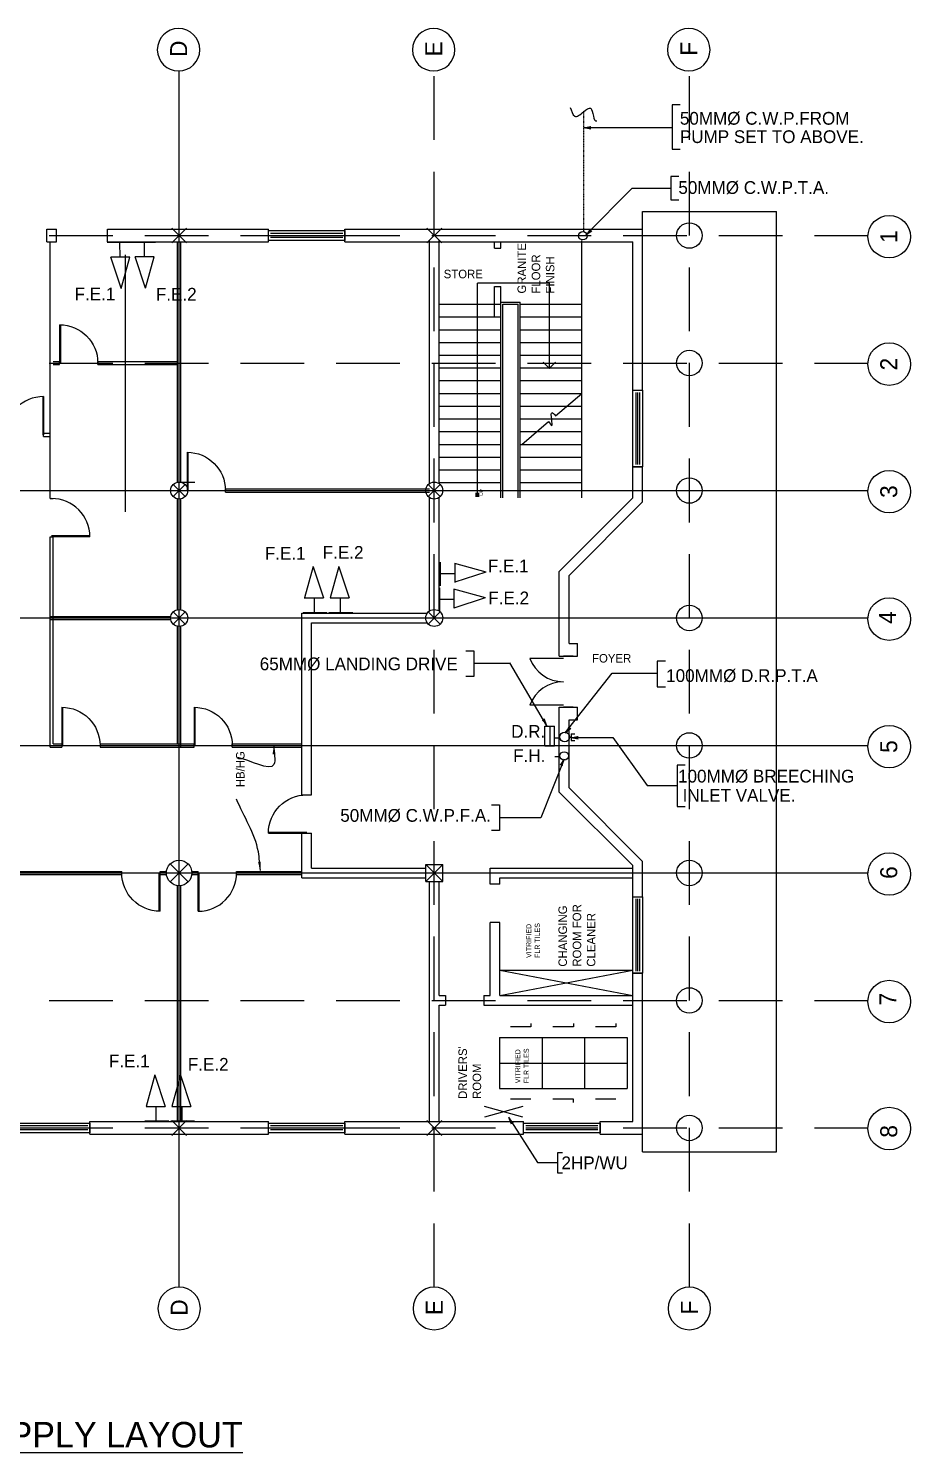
# Model space of a CAD drawing. Extents: x -2017610 to 288295, y -639251 to 250994.
# Drawn here: x -276622 to -255877, y -79138 to -45626 of the extents above; entities that cross this region are included whole.
import ezdxf
from ezdxf.enums import TextEntityAlignment as Align

# ---------------------------------------------------------------- set-up
doc = ezdxf.new("R2010")
doc.units = 0
doc.header["$LTSCALE"] = 2
doc.header["$MEASUREMENT"] = 0
for name, pattern in [('DASHDOT', [1, 0.5, -0.25, 0, -0.25]), ('DASHED', [0.75, 0.5, -0.25]), ('DASHED2', [0.375, 0.25, -0.125])]:
    doc.linetypes.add(name, pattern=pattern)
for name, color, linetype in [('DIM_INT', 8, 'CONTINUOUS'), ('DOOR-WINDOW', 8, 'CONTINUOUS'), ('DOORS', 8, 'CONTINUOUS'), ('GRID', 8, 'CONTINUOUS'), ('GRIDLINES', 8, 'DASHED2'), ('HANDRAILS', 8, 'CONTINUOUS'), ('HATCH', 8, 'CONTINUOUS'), ('LAYER1', 8, 'CONTINUOUS'), ('LAYER2', 8, 'CONTINUOUS'), ('LAYER5', 8, 'CONTINUOUS'), ('SUPERVISOR_S_SEAT', 7, 'CONTINUOUS'), ('TEXT', 8, 'CONTINUOUS'), ('TEXT3', 8, 'CONTINUOUS'), ('WALLS', 8, 'CONTINUOUS'), ('WIN_DOORS', 8, 'CONTINUOUS'), ('WINDOWS_DOORS', 8, 'CONTINUOUS')]:
    doc.layers.add(name, color=color, linetype=linetype)
doc.styles.add('LUCY', font='lsansi.ttf')
doc.styles.add('STYLUS', font='stylu.ttf')
doc.dimstyles.new('DIM100S', dxfattribs={"dimscale": 0, "dimtxt": 200, "dimasz": 200, "dimexe": 100, "dimexo": 200, "dimgap": 100, "dimtad": 1, "dimdec": 0, "dimtxsty": 'STYLUS', "dimblk1": 'ARCHTICK', "dimblk2": 'ARCHTICK', "dimsah": 1, "dimcen": 100, "dimclrd": 256, "dimclre": 256, "dimclrt": 10, "dimazin": 3, "dimtfac": 1, "dimtdec": 0, "dimtmove": 0, "dimatfit": 3, "dimtolj": 1, "dimtzin": 0})

# ---------------------------------------------------------------- blocks, each defined once
blk = doc.blocks.new('GRID_NO')
at = {"layer": 'GRID'}
blk.add_circle((0, 500), 500, dxfattribs=at)
blk.add_attdef('GRNO', text='', height=400, dxfattribs=at).set_placement((0, 500), align=Align.MIDDLE_CENTER)
blk = doc.blocks.new('600_DIAM_COLUMN')
at = {"layer": 'LAYER1'}
for p, q in [((86296, -121048), (85872, -121472)), ((86296, -121472), (85872, -121048))]:
    blk.add_line(p, q, dxfattribs=at)
at = {"layer": 'LAYER2'}
blk.add_circle((86084, -121260), 300, dxfattribs=at)
blk = doc.blocks.new('W1800')
at = {"layer": 'WINDOWS_DOORS'}
for p, q in [((0, -1800), (0, 0)), ((0, 0), (230, 0)), ((230, 0), (230, -1800)), ((69, -1750), (69, -50)), ((114, -50), (114, -1750)), ((161, -1750), (161, -50)), ((230, -1800), (0, -1800))]:
    blk.add_line(p, q, dxfattribs=at)
blk = doc.blocks.new('1200_DOOR')
at = {"layer": 'LAYER2'}
for p, q in [((50, 115), (50, 910)), ((1150, 115), (1150, 910))]:
    blk.add_line(p, q, dxfattribs=at)
for centre, start, end in [((-250, 115), 0, 69.3327), ((1450, 115), 110.6673, 180)]:
    blk.add_arc(centre, 850, start, end, dxfattribs=at)
blk = doc.blocks.new('900_DOOR_2')
at = {"layer": 'LAYER5'}
for p, q in [((900, 20), (0, 20)), ((900, 0), (0, 0))]:
    blk.add_line(p, q, dxfattribs=at)
blk.add_arc((0, 0), 900, 0, 90, dxfattribs=at)

msp = doc.modelspace()

# ---------------------------------------------------------------- linework, layer by layer
at = {"layer": 'DOORS', "color": 1}
for p, q in [((-263561, -47955), (-261483.9, -47955)), ((-263561, -47955), (-263393.2, -47988.6)), ((-263511.9, -50479.5), (-262419.8, -49383.7)), ((-262419.8, -49383.7), (-261514, -49383.7)), ((-263511.9, -50479.5), (-263369.7, -50384.4)), ((-266146.4, -60561), (-265297.6, -60561)), ((-264433.7, -62032.9), (-265301.4, -60554.5)), ((-263998.9, -62202.7), (-262894.7, -60796.2)), ((-262894.7, -60796.2), (-261831.3, -60796.2)), ((-264433.7, -62032.9), (-264489.7, -61871.3)), ((-263998.9, -62202.7), (-263869, -62091.5)), ((-263860.8, -62309.7), (-262880.4, -62309.7)), ((-263860.8, -62309.7), (-263693.1, -62343.3)), ((-262880.4, -62309.7), (-262072.9, -63440.7)), ((-264024.6, -62817.6), (-264117.6, -62961.1)), ((-262072.9, -63440.7), (-261363.4, -63440.7)), ((-265328.8, -71245), (-265267.6, -71404.7))]:
    msp.add_line(p, q, dxfattribs=at)
for points in [[(-263561, -47955), (-263393.2, -47988.6), (-263391.5, -47921.4)], [(-263511.9, -50479.5), (-263369.7, -50384.4), (-263416.1, -50335.8)], [(-264433.7, -62032.9), (-264489.7, -61871.3), (-264548.4, -61903.8)], [(-263998.9, -62202.7), (-263869, -62091.5), (-263920.7, -62048.7)], [(-263860.8, -62309.7), (-263693.1, -62343.3), (-263691.4, -62276.2)], [(-264024.6, -62817.6), (-264117.6, -62961.1), (-264055.9, -62987.5)], [(-265328.8, -71245), (-265267.6, -71404.7), (-265209.9, -71370.3)]]:
    msp.add_solid(points, dxfattribs=at)
at = {"layer": 'GRIDLINES', "color": 8, "linetype": 'CONTINUOUS', "ltscale": 3000}
for p, q in [((-273077.8, -75247.9), (-273077.8, -46625.9)), ((-276115.3, -56686.3), (-276115.3, -50638.8)), ((-273115.3, -56148.8), (-273115.3, -50673.8)), ((-273040.3, -56148.8), (-273040.3, -50673.8)), ((-274342.4, -57003.1), (-274342.4, -50955.6)), ((-296386.8, -56498.8), (-256876.3, -56498.8)), ((-271990.3, -56461.3), (-267192.8, -56461.3)), ((-271990.3, -56536.3), (-267192.8, -56536.3)), ((-273115.3, -59302.3), (-273115.3, -56695.2)), ((-273040.3, -59302.3), (-273040.3, -56695.2)), ((-276115.3, -62536.3), (-276115.3, -57586.3)), ((-276040.3, -62461.3), (-276040.3, -57586.3)), ((-296386.8, -59498.8), (-256876.3, -59498.8)), ((-276115.3, -59461.3), (-273274.3, -59461.3)), ((-276115.3, -59536.3), (-273274.3, -59536.3)), ((-273115.3, -62461.3), (-273115.3, -59695.2)), ((-273040.3, -62536.3), (-273040.3, -59695.2)), ((-296386.8, -62498.8), (-256876.3, -62498.8)), ((-274939.7, -62461.3), (-272727.8, -62461.3)), ((-274939.7, -62536.3), (-272727.8, -62536.3)), ((-271827.8, -62461.3), (-270192.8, -62461.3)), ((-271827.8, -62536.3), (-270192.8, -62536.3)), ((-296386.8, -65498.8), (-256876.3, -65498.8)), ((-278780.2, -65461.3), (-274427.8, -65461.3)), ((-278780.2, -65536.3), (-274427.8, -65536.3)), ((-273115.3, -71323.8), (-273115.3, -65796.4)), ((-273040.3, -71323.8), (-273040.3, -65796.4))]:
    msp.add_line(p, q, dxfattribs=at)
at = {"layer": 'GRIDLINES', "ltscale": 3000}
for p, q in [((-267077.8, -75247.9), (-267077.8, -46625.9)), ((-261077.8, -75247.9), (-261077.8, -46625.9)), ((-296386.8, -50498.8), (-256876.3, -50498.8)), ((-296386.8, -53498.8), (-256876.3, -53498.8)), ((-296386.8, -68498.8), (-256876.3, -68498.8)), ((-296386.8, -71498.8), (-256876.3, -71498.8))]:
    msp.add_line(p, q, dxfattribs=at)
at = {"layer": 'GRIDLINES', "color": 206, "linetype": 'CONTINUOUS', "ltscale": 3000}
for p, q in [((-276040.3, -53461.3), (-275890.3, -53461.3)), ((-276040.3, -53536.3), (-275890.3, -53536.3)), ((-275890.3, -53536.3), (-275890.3, -53461.3)), ((-274990.3, -53536.3), (-274990.3, -53461.3)), ((-274990.3, -53461.3), (-273111.8, -53461.3)), ((-274990.3, -53536.3), (-273111.8, -53536.3)), ((-276265.3, -55226.1), (-276265.3, -55151.1)), ((-276265.3, -55151.1), (-276115.3, -55151.1)), ((-276265.3, -55226.1), (-276115.3, -55226.1)), ((-273115.3, -56302.3), (-273115.3, -56148.8)), ((-273040.3, -56302.3), (-273040.3, -56148.8)), ((-271990.3, -56536.3), (-271990.3, -56461.3)), ((-276115.3, -56686.3), (-276040.3, -56686.3)), ((-276115.3, -57586.3), (-276040.3, -57586.3)), ((-276115.3, -62536.3), (-275839.7, -62536.3)), ((-276040.3, -62461.3), (-275839.7, -62461.3)), ((-275839.7, -62461.3), (-275839.7, -62536.3)), ((-274939.7, -62461.3), (-274939.7, -62536.3)), ((-272881.4, -62461.3), (-272727.8, -62461.3)), ((-272881.4, -62536.3), (-272727.8, -62536.3)), ((-272727.8, -62536.3), (-272727.8, -62461.3)), ((-271827.8, -62536.3), (-271827.8, -62461.3)), ((-274427.8, -65536.3), (-274427.8, -65461.3)), ((-273527.8, -65536.3), (-273527.8, -65461.3)), ((-273527.8, -65461.3), (-273375.5, -65461.3)), ((-273527.8, -65536.3), (-273375.5, -65536.3)), ((-272780.2, -65461.3), (-272627.8, -65461.3)), ((-272780.2, -65536.3), (-272627.8, -65536.3)), ((-272627.8, -65536.3), (-272627.8, -65461.3)), ((-271727.8, -65536.3), (-271727.8, -65461.3)), ((-271727.8, -65461.3), (-270192.8, -65461.3)), ((-271727.8, -65536.3), (-270192.8, -65536.3))]:
    msp.add_line(p, q, dxfattribs=at)
at = {"layer": 'HANDRAILS', "linetype": 'CONTINUOUS'}
for p, q in [((-265512.8, -56673.5), (-265512.8, -52063.8)), ((-265512.8, -52063.8), (-265057.8, -52063.8)), ((-265462.8, -56673.5), (-265462.8, -52113.8)), ((-265462.8, -52113.8), (-265107.8, -52113.8)), ((-265107.8, -56673.5), (-265107.8, -52113.8)), ((-265057.8, -53913.8), (-265057.8, -52063.8)), ((-265057.8, -56673.5), (-265057.8, -53913.8))]:
    msp.add_line(p, q, dxfattribs=at)
at = {"layer": 'HANDRAILS'}
for p, q in [((-264223.4, -54737.7), (-263607.8, -54213.8)), ((-265017.8, -55413.8), (-264387.6, -54877.4))]:
    msp.add_line(p, q, dxfattribs=at)
msp.add_spline([(-264387.6, -54877.4), (-264312.8, -54965.2), (-264312.8, -54662.4), (-264223.4, -54737.7)], degree=3, dxfattribs=at)
at = {"layer": 'HATCH'}
for p, q in [((-264370.7, -51616.7), (-266060.7, -51616.7)), ((-266060.7, -56645), (-266060.7, -51616.7)), ((-264370.7, -53627.2), (-264370.7, -51616.7)), ((-264368.7, -53627.2), (-264518.7, -53477.2)), ((-264372.7, -53627.2), (-264222.7, -53477.2)), ((-266090.7, -56645), (-266090.7, -56555)), ((-266030.7, -56645), (-266030.7, -56555))]:
    msp.add_line(p, q, dxfattribs=at)
at = {"layer": 'LAYER1'}
for p, q in [((-262177.8, -49933.8), (-259027.8, -49933.8)), ((-262177.8, -50383.8), (-262177.8, -49933.8)), ((-259027.8, -72063.8), (-259027.8, -49933.8)), ((-273252.8, -50323.8), (-272902.8, -50673.8)), ((-272902.8, -50323.8), (-273252.8, -50673.8)), ((-267252.8, -50323.8), (-266902.8, -50673.8)), ((-266902.8, -50323.8), (-267252.8, -50673.8)), ((-266962.8, -52113.8), (-265512.8, -52113.8)), ((-265057.8, -52113.8), (-263607.8, -52113.8)), ((-266962.8, -52413.8), (-265512.8, -52413.8)), ((-265057.8, -52413.8), (-263607.8, -52413.8)), ((-266962.8, -52713.8), (-265512.8, -52713.8)), ((-265057.8, -52713.8), (-263607.8, -52713.8)), ((-266962.8, -53013.8), (-265512.8, -53013.8)), ((-265057.8, -53013.8), (-263607.8, -53013.8)), ((-266962.8, -53313.8), (-265512.8, -53313.8)), ((-266962.8, -53613.8), (-265512.8, -53613.8)), ((-265057.8, -53313.8), (-263607.8, -53313.8)), ((-265057.8, -53613.8), (-263607.8, -53613.8)), ((-266962.8, -53913.8), (-265512.8, -53913.8)), ((-265057.8, -53913.8), (-263607.8, -53913.8)), ((-266962.8, -54213.8), (-265512.8, -54213.8)), ((-265057.8, -54213.8), (-263607.8, -54213.8)), ((-266962.8, -54513.8), (-265512.8, -54513.8)), ((-265057.8, -54513.8), (-263960.3, -54513.8)), ((-263960.3, -54513.8), (-263607.8, -54513.8)), ((-266962.8, -54813.8), (-265512.8, -54813.8)), ((-265057.8, -54813.8), (-264316.7, -54813.8)), ((-264316.7, -54813.8), (-263607.8, -54813.8)), ((-266962.8, -55113.8), (-265512.8, -55113.8)), ((-265057.8, -55113.8), (-264665.3, -55113.8)), ((-264665.3, -55113.8), (-263607.8, -55113.8)), ((-266962.8, -55413.8), (-265512.8, -55413.8)), ((-265057.8, -55413.8), (-263607.8, -55413.8)), ((-266962.8, -55713.8), (-265512.8, -55713.8)), ((-265057.8, -55713.8), (-263607.8, -55713.8)), ((-266962.8, -56013.8), (-265512.8, -56013.8)), ((-265057.8, -56013.8), (-263607.8, -56013.8)), ((-273219.2, -56357.4), (-272936.4, -56640.2)), ((-272936.4, -56357.4), (-273219.2, -56640.2)), ((-267219.2, -56357.4), (-266936.4, -56640.2)), ((-266936.4, -56357.4), (-267219.2, -56640.2)), ((-266962.8, -56313.8), (-265512.8, -56313.8)), ((-265057.8, -56313.8), (-263607.8, -56313.8)), ((-273219.2, -59357.4), (-272936.4, -59640.2)), ((-272936.4, -59357.4), (-273219.2, -59640.2)), ((-267219.2, -59357.4), (-266936.4, -59640.2)), ((-266936.4, -59357.4), (-267219.2, -59640.2)), ((-267277.8, -65298.8), (-266877.8, -65698.8)), ((-267277.8, -65698.8), (-266877.8, -65298.8)), ((-265543.4, -69371.1), (-262543.4, -69371.1)), ((-265543.4, -69371.1), (-265543.4, -70571.1)), ((-264543.4, -69371.1), (-264543.4, -70571.1)), ((-263543.4, -69371.1), (-263543.4, -70571.1)), ((-262543.4, -69371.1), (-262543.4, -70571.1)), ((-265543.4, -69971.1), (-262543.4, -69971.1)), ((-265543.4, -70571.1), (-262543.4, -70571.1)), ((-273252.8, -71323.8), (-272902.8, -71673.8)), ((-272902.8, -71323.8), (-273252.8, -71673.8)), ((-267252.8, -71323.8), (-266902.8, -71673.8)), ((-266902.8, -71323.8), (-267252.8, -71673.8)), ((-262177.8, -72063.8), (-262177.8, -71613.8)), ((-262177.8, -72063.8), (-259027.8, -72063.8))]:
    msp.add_line(p, q, dxfattribs=at)
at = {"layer": 'LAYER1', "color": 5}
for p, q in [((-264994.3, -71245), (-265894.3, -70995)), ((-264994.3, -70995), (-265894.3, -71245))]:
    msp.add_line(p, q, dxfattribs=at)
at = {"layer": 'LAYER2'}
for p, q in [((-263807.8, -60398.8), (-264037.8, -60398.8)), ((-263807.8, -61598.8), (-264037.8, -61598.8)), ((-267277.8, -65298.8), (-266877.8, -65298.8)), ((-267277.8, -65698.8), (-267277.8, -65298.8)), ((-266877.8, -65698.8), (-266877.8, -65298.8)), ((-267277.8, -65698.8), (-266877.8, -65698.8))]:
    msp.add_line(p, q, dxfattribs=at)
for centre in [(-273077.8, -56498.8), (-267077.8, -56498.8), (-273077.8, -59498.8), (-267077.8, -59498.8)]:
    msp.add_circle(centre, 200, dxfattribs=at)
at = {"layer": 'SUPERVISOR_S_SEAT'}
msp.add_line((-273077.8, -56298.8), (-272712.2, -56298.8), dxfattribs=at)
at = {"layer": 'TEXT3', "color": 4, "linetype": 'DASHDOT'}
msp.add_line((-263561, -50404.9), (-263561, -47564.4), dxfattribs=at)
at = {"layer": 'TEXT3', "color": 1}
for p, q in [((-261294.8, -47425), (-261483.9, -47425)), ((-261483.9, -47425), (-261483.9, -48467.7)), ((-261483.9, -48467.7), (-261294.8, -48467.7)), ((-261324.9, -49113), (-261514, -49113)), ((-261514, -49113), (-261514, -49654.4)), ((-261514, -49654.4), (-261324.9, -49654.4)), ((-266335.6, -60275.2), (-266146.4, -60275.2)), ((-266146.4, -60275.2), (-266146.4, -60879.4)), ((-261642.2, -60513.8), (-261831.3, -60513.8)), ((-261831.3, -60513.8), (-261831.3, -61118)), ((-266146.4, -60879.4), (-266335.6, -60879.4)), ((-261831.3, -61118), (-261642.2, -61118)), ((-264024.6, -62817.6), (-264572.3, -64197.9)), ((-261174.2, -62959.7), (-261363.4, -62959.7)), ((-261363.4, -62959.7), (-261363.4, -63933.7)), ((-265732.7, -63895.7), (-265543.5, -63895.7)), ((-265543.5, -63895.7), (-265543.5, -64500)), ((-261363.4, -63933.7), (-261174.2, -63933.7)), ((-264572.3, -64197.9), (-265543.5, -64197.9)), ((-265543.5, -64500), (-265732.7, -64500)), ((-265328.8, -71245), (-264652.4, -72315.3)), ((-264652.4, -72315.3), (-264169.9, -72315.3)), ((-264169.9, -72561.1), (-264169.9, -72078.8)), ((-264169.9, -72078.8), (-264064.8, -72078.8)), ((-264064.8, -72561.1), (-264169.9, -72561.1))]:
    msp.add_line(p, q, dxfattribs=at)
at = {"layer": 'TEXT3', "color": 4}
for p, q in [((-274210, -50665), (-274770, -50665.9)), ((-274477.4, -50665.4), (-274476.8, -51006.5)), ((-273637, -50658.5), (-274197, -50659.4)), ((-273904.4, -50659), (-273903.9, -51000.1)), ((-274236.6, -51006.1), (-274685.3, -51006.9)), ((-274444.2, -51740.4), (-274684.4, -51006.9)), ((-274443.2, -51747.3), (-274240.3, -51006.1)), ((-273663.7, -50999.7), (-274112.4, -51000.4)), ((-273871.3, -51734), (-274111.4, -51000.4)), ((-273870.3, -51740.9), (-273667.3, -50999.7)), ((-269927.8, -58285.4), (-270130.7, -59026.6)), ((-269926.8, -58292.3), (-269686.7, -59025.8)), ((-269320.6, -58285.4), (-269523.5, -59026.6)), ((-269319.6, -58292.3), (-269079.4, -59025.8)), ((-266938.9, -58184.7), (-266938, -58744.7)), ((-266597.8, -58211.3), (-266597, -58660)), ((-265856.6, -58417.9), (-266597.8, -58215)), ((-266938.5, -58452.1), (-266597.4, -58451.5)), ((-265863.5, -58418.9), (-266597, -58659.1)), ((-266957.9, -58791.1), (-266957, -59351.1)), ((-266616.7, -58817.8), (-266616, -59266.5)), ((-265875.5, -59024.3), (-266616.7, -58821.4)), ((-270134.4, -59026.6), (-269685.7, -59025.8)), ((-269893.6, -59367.3), (-269894.2, -59026.2)), ((-269527.2, -59026.6), (-269078.5, -59025.8)), ((-269286.4, -59367.3), (-269287, -59026.2)), ((-266957.5, -59058.5), (-266616.4, -59058)), ((-265882.4, -59025.3), (-266616, -59265.5)), ((-270161.1, -59367.7), (-269601.1, -59366.8)), ((-269553.9, -59367.7), (-268993.9, -59366.8)), ((-264258.8, -62315.9), (-264125.5, -62315.9)), ((-263898.4, -62306.2), (-263856.4, -62306.2)), ((-263856.4, -62227.6), (-263856.4, -62383)), ((-263856.4, -62227.6), (-263774.8, -62227.6)), ((-263856.4, -62383), (-263774.8, -62383)), ((-264241.5, -62758.1), (-264127.1, -62758.1)), ((-273651.2, -70252.6), (-273854.1, -70993.8)), ((-273650.2, -70259.5), (-273410, -70993)), ((-273044, -70252.6), (-273246.9, -70993.8)), ((-273043, -70259.5), (-272802.8, -70993)), ((-273857.8, -70993.8), (-273409, -70993)), ((-273617, -71334.5), (-273617.5, -70993.4)), ((-273250.6, -70993.8), (-272801.8, -70993)), ((-273009.8, -71334.5), (-273010.3, -70993.4)), ((-273884.4, -71334.9), (-273324.4, -71334)), ((-273277.2, -71334.9), (-272717.2, -71334))]:
    msp.add_line(p, q, dxfattribs=at)
for centre in [(-263584.7, -50502), (-264022.3, -62745.1)]:
    msp.add_circle(centre, 100, dxfattribs=at)
at = {"layer": 'TEXT3', "color": 4, "start_tangent": (0.4467456, -0.894661), "end_tangent": (0.894661, 0.4467456)}
msp.add_spline([(-263879.7, -47482.6), (-263775.1, -47692.2), (-263565.1, -47587.4), (-263397.2, -47503.5), (-263250.6, -47797.1)], degree=3, dxfattribs=at)
at = {"layer": 'WALLS'}
for p, q in [((-276192.8, -50648.8), (-276192.8, -50348.8)), ((-276192.8, -50348.8), (-276077.8, -50348.8)), ((-276077.8, -50348.8), (-275962.8, -50348.8)), ((-275962.8, -50648.8), (-275962.8, -50348.8)), ((-274762.8, -50648.8), (-274762.8, -50348.8)), ((-274762.8, -50348.8), (-270977.8, -50348.8)), ((-270977.8, -50648.8), (-270977.8, -50348.8)), ((-269177.8, -50648.8), (-269177.8, -50348.8)), ((-269177.8, -50348.8), (-262177.8, -50348.8)), ((-262177.8, -54138.8), (-262177.8, -50348.8)), ((-276192.8, -50648.8), (-276077.8, -50648.8)), ((-276077.8, -50648.8), (-275962.8, -50648.8)), ((-274762.8, -50648.8), (-270977.8, -50648.8)), ((-269177.8, -50648.8), (-262407.8, -50648.8)), ((-267192.8, -56335.1), (-267192.8, -50613.8)), ((-266962.8, -56335.1), (-266962.8, -50613.8)), ((-265662.8, -50798.8), (-265662.8, -50648.8)), ((-265662.8, -50798.8), (-265512.8, -50798.8)), ((-265512.8, -50798.8), (-265512.8, -50648.8)), ((-263607.8, -56673.5), (-263607.8, -50613.8)), ((-262407.8, -54138.8), (-262407.8, -50648.8)), ((-265662.8, -52413.8), (-265662.8, -51698.8)), ((-265662.8, -51698.8), (-265512.8, -51698.8)), ((-265512.8, -52063.8), (-265512.8, -51698.8)), ((-262407.8, -54138.8), (-262177.8, -54138.8)), ((-262407.8, -56673.5), (-262407.8, -55938.8)), ((-262407.8, -55938.8), (-262177.8, -55938.8)), ((-262177.8, -56768.8), (-262177.8, -55938.8)), ((-267192.8, -56673.5), (-267192.8, -56662.4)), ((-267192.8, -59335.1), (-267192.8, -56673.5)), ((-266962.8, -56673.5), (-266962.8, -56662.4)), ((-266962.8, -59335.1), (-266962.8, -56673.5)), ((-264137.8, -58403.5), (-262407.8, -56673.5)), ((-263907.8, -58498.8), (-262177.8, -56768.8)), ((-264137.8, -60398.8), (-264137.8, -58403.5)), ((-263907.8, -60098.8), (-263907.8, -58498.8)), ((-270192.8, -63661.3), (-270192.8, -59383.8)), ((-270192.8, -59383.8), (-267241.5, -59383.8)), ((-269962.8, -63661.3), (-269962.8, -59613.8)), ((-269962.8, -59613.8), (-267241.5, -59613.8)), ((-263907.8, -60098.8), (-263707.8, -60098.8)), ((-263707.8, -60398.8), (-263707.8, -60098.8)), ((-264137.8, -60398.8), (-263707.8, -60398.8)), ((-264137.8, -61598.8), (-263707.8, -61598.8)), ((-264137.8, -63594), (-264137.8, -61598.8)), ((-263707.8, -61898.8), (-263707.8, -61598.8)), ((-263907.8, -63498.8), (-263907.8, -61898.8)), ((-263907.8, -61898.8), (-263707.8, -61898.8)), ((-270192.8, -63661.3), (-269962.8, -63661.3)), ((-264137.8, -63594), (-262407.8, -65324)), ((-263907.8, -63498.8), (-262177.8, -65228.8)), ((-270192.8, -65613.8), (-270192.8, -64561.3)), ((-270192.8, -64561.3), (-269962.8, -64561.3)), ((-269962.8, -65383.8), (-269962.8, -64561.3)), ((-262407.8, -66058.8), (-262407.8, -65324)), ((-262177.8, -66058.8), (-262177.8, -65228.8)), ((-270192.8, -65613.8), (-267277.8, -65613.8)), ((-269962.8, -65383.8), (-267277.8, -65383.8)), ((-265762.8, -65383.8), (-262407.8, -65383.8)), ((-265762.8, -65763.8), (-265762.8, -65383.8)), ((-265532.8, -65613.8), (-262407.8, -65613.8)), ((-265532.8, -65763.8), (-265532.8, -65613.8)), ((-267192.8, -71348.8), (-267192.8, -65698.8)), ((-266962.8, -68383.8), (-266962.8, -65698.8)), ((-265532.8, -65763.8), (-265762.8, -65763.8)), ((-262407.8, -66058.8), (-262177.8, -66058.8)), ((-265762.8, -68383.8), (-265762.8, -66663.8)), ((-265532.8, -66663.8), (-265762.8, -66663.8)), ((-265532.8, -67783.8), (-265532.8, -66663.8)), ((-265532.8, -68383.8), (-265532.8, -67783.8)), ((-265532.8, -67783.8), (-262407.8, -67783.8)), ((-265532.8, -68383.8), (-262407.8, -67783.8)), ((-265532.8, -67783.8), (-262407.8, -68383.8)), ((-262407.8, -71348.8), (-262407.8, -67858.8)), ((-262407.8, -67858.8), (-262177.8, -67858.8)), ((-262177.8, -71648.8), (-262177.8, -67858.8)), ((-266962.8, -68383.8), (-266812.8, -68383.8)), ((-266962.8, -71348.8), (-266962.8, -68613.8)), ((-266962.8, -68613.8), (-266812.8, -68613.8)), ((-266812.8, -68383.8), (-266812.8, -68613.8)), ((-265912.8, -68383.8), (-265912.8, -68613.8)), ((-265912.8, -68383.8), (-265762.8, -68383.8)), ((-265912.8, -68613.8), (-262407.8, -68613.8)), ((-265532.8, -68383.8), (-262407.8, -68383.8)), ((-264806.5, -69119.2), (-265286.5, -69119.2)), ((-264806.5, -69039.2), (-264806.5, -69119.2)), ((-263806.5, -69119.2), (-264286.5, -69119.2)), ((-263806.5, -69039.2), (-263806.5, -69119.2)), ((-262806.5, -69119.2), (-263286.5, -69119.2)), ((-262806.5, -69039.2), (-262806.5, -69119.2)), ((-264806.5, -70823), (-265286.5, -70823)), ((-263806.5, -70823), (-264286.5, -70823)), ((-263806.5, -70903), (-263806.5, -70823)), ((-262806.5, -70823), (-263286.5, -70823)), ((-275177.8, -71648.8), (-275177.8, -71348.8)), ((-275177.8, -71348.8), (-270977.8, -71348.8)), ((-270977.8, -71648.8), (-270977.8, -71348.8)), ((-269177.8, -71648.8), (-269177.8, -71348.8)), ((-269177.8, -71348.8), (-264977.8, -71348.8)), ((-264977.8, -71648.8), (-264977.8, -71348.8)), ((-263177.8, -71648.8), (-263177.8, -71348.8)), ((-263177.8, -71348.8), (-262407.8, -71348.8)), ((-275177.8, -71648.8), (-270977.8, -71648.8)), ((-269177.8, -71648.8), (-264977.8, -71648.8)), ((-263177.8, -71648.8), (-262177.8, -71648.8))]:
    msp.add_line(p, q, dxfattribs=at)
at = {"layer": 'WALLS', "color": 4}
for p, q in [((-264478.9, -62507), (-264478.9, -62045.6)), ((-264478.9, -62045.6), (-264252.7, -62045.6)), ((-264361.5, -62045.6), (-264361.5, -62507)), ((-264252.7, -62507), (-264252.7, -62045.6)), ((-264478.9, -62507), (-264252.7, -62507))]:
    msp.add_line(p, q, dxfattribs=at)
at = {"layer": 'WALLS'}
for centre in [(-261077.8, -50498.8), (-261077.8, -53498.8), (-261077.8, -56498.8), (-261077.8, -59498.8), (-261077.8, -62498.8), (-261077.8, -65498.8), (-261077.8, -68498.8), (-261077.8, -71498.8)]:
    msp.add_circle(centre, 300, dxfattribs=at)
at = {"layer": 'WALLS', "color": 4}
msp.add_circle((-264012.6, -62297), 114.5, dxfattribs=at)

# ---------------------------------------------------------------- block references
at = {"layer": 'DOOR-WINDOW', "rotation": 89.99999999999999}
msp.add_blockref('1200_DOOR', (-263922.8, -61598.8), dxfattribs=at)
at = {"layer": 'HATCH'}
ref = msp.add_blockref('GRID_NO', (-272591.3, -46125.9), dxfattribs=dict(at, xscale=-1, rotation=89.99999999999999))
ref.add_attrib('GRNO', 'D', dxfattribs={"layer": 'GRID', "height": 400, "rotation": 90, "style": 'STYLUS'}).set_placement((-273091.3, -46104.2), align=Align.MIDDLE_CENTER)
ref = msp.add_blockref('GRID_NO', (-266591.3, -46125.9), dxfattribs=dict(at, xscale=-1, rotation=89.99999999999999))
ref.add_attrib('GRNO', 'E', dxfattribs={"layer": 'GRID', "height": 400, "rotation": 90, "style": 'STYLUS'}).set_placement((-267091.3, -46104.2), align=Align.MIDDLE_CENTER)
ref = msp.add_blockref('GRID_NO', (-260591.3, -46125.9), dxfattribs=dict(at, xscale=-1, rotation=89.99999999999999))
ref.add_attrib('GRNO', 'F', dxfattribs={"layer": 'GRID', "height": 400, "rotation": 90, "style": 'STYLUS'}).set_placement((-261091.3, -46104.2), align=Align.MIDDLE_CENTER)
ref = msp.add_blockref('GRID_NO', (-256876.7, -50525), dxfattribs=dict(at, rotation=270))
ref.add_attrib('GRNO', '1', dxfattribs={"layer": 'GRID', "height": 400, "rotation": 90, "style": 'STYLUS'}).set_placement((-256388.1, -50525), align=Align.MIDDLE_CENTER)
ref = msp.add_blockref('GRID_NO', (-256876.7, -53525), dxfattribs=dict(at, rotation=270))
ref.add_attrib('GRNO', '2', dxfattribs={"layer": 'GRID', "height": 400, "rotation": 90, "style": 'STYLUS'}).set_placement((-256388.1, -53525), align=Align.MIDDLE_CENTER)
ref = msp.add_blockref('GRID_NO', (-256876.7, -56525), dxfattribs=dict(at, rotation=270))
ref.add_attrib('GRNO', '3', dxfattribs={"layer": 'GRID', "height": 400, "rotation": 90, "style": 'STYLUS'}).set_placement((-256388.1, -56525), align=Align.MIDDLE_CENTER)
ref = msp.add_blockref('GRID_NO', (-256876.7, -59525), dxfattribs=dict(at, rotation=270))
ref.add_attrib('GRNO', '4', dxfattribs={"layer": 'GRID', "height": 400, "rotation": 90, "style": 'STYLUS'}).set_placement((-256418.7, -59489.3), align=Align.MIDDLE_CENTER)
ref = msp.add_blockref('GRID_NO', (-256876.7, -62525), dxfattribs=dict(at, rotation=270))
ref.add_attrib('GRNO', '5', dxfattribs={"layer": 'GRID', "height": 400, "rotation": 90, "style": 'STYLUS'}).set_placement((-256388.1, -62525), align=Align.MIDDLE_CENTER)
ref = msp.add_blockref('GRID_NO', (-256876.7, -65525), dxfattribs=dict(at, rotation=270))
ref.add_attrib('GRNO', '6', dxfattribs={"layer": 'GRID', "height": 400, "rotation": 90, "style": 'STYLUS'}).set_placement((-256388.1, -65490), align=Align.MIDDLE_CENTER)
ref = msp.add_blockref('GRID_NO', (-256876.7, -68525), dxfattribs=dict(at, rotation=270))
ref.add_attrib('GRNO', '7', dxfattribs={"layer": 'GRID', "height": 400, "rotation": 90, "style": 'STYLUS'}).set_placement((-256408.3, -68467.4), align=Align.MIDDLE_CENTER)
ref = msp.add_blockref('GRID_NO', (-256876.6, -71514.1), dxfattribs=dict(at, rotation=270))
ref.add_attrib('GRNO', '8', dxfattribs={"layer": 'GRID', "height": 400, "rotation": 90, "style": 'STYLUS'}).set_placement((-256388, -71580.1), align=Align.MIDDLE_CENTER)
ref = msp.add_blockref('GRID_NO', (-272577.8, -75747.9), dxfattribs=dict(at, xscale=-1, rotation=89.99999999999999))
ref.add_attrib('GRNO', 'D', dxfattribs={"layer": 'GRID', "height": 400, "rotation": 90, "style": 'STYLUS'}).set_placement((-273077.8, -75726.3), align=Align.MIDDLE_CENTER)
ref = msp.add_blockref('GRID_NO', (-266577.8, -75747.9), dxfattribs=dict(at, xscale=-1, rotation=89.99999999999999))
ref.add_attrib('GRNO', 'E', dxfattribs={"layer": 'GRID', "height": 400, "rotation": 90, "style": 'STYLUS'}).set_placement((-267077.8, -75726.3), align=Align.MIDDLE_CENTER)
ref = msp.add_blockref('GRID_NO', (-260577.8, -75747.9), dxfattribs=dict(at, xscale=-1, rotation=89.99999999999999))
ref.add_attrib('GRNO', 'F', dxfattribs={"layer": 'GRID', "height": 400, "rotation": 90, "style": 'STYLUS'}).set_placement((-261077.8, -75726.3), align=Align.MIDDLE_CENTER)
at = {"layer": 'LAYER2', "rotation": 89.99999999999999}
msp.add_blockref('600_DIAM_COLUMN', (-394338, -151582.4), dxfattribs=at)
at = {"layer": 'SUPERVISOR_S_SEAT', "xscale": -1}
for p, rotation in [((-275890.3, -53498.8), 270), ((-272890.3, -56498.8), 270), ((-275839.7, -62498.8), 270), ((-272727.8, -62498.8), 270), ((-273527.8, -65498.8), 89.99999999999999)]:
    msp.add_blockref('900_DOOR_2', p, dxfattribs=dict(at, rotation=rotation))
at = {"layer": 'SUPERVISOR_S_SEAT'}
for p, rotation in [((-276265.3, -55188.6), 89.99999999999999), ((-272627.8, -65498.8), 270)]:
    msp.add_blockref('900_DOOR_2', p, dxfattribs=dict(at, rotation=rotation))
msp.add_blockref('900_DOOR_2', (-276077.8, -57586.3), dxfattribs=at)
at = {"layer": 'SUPERVISOR_S_SEAT', "xscale": -1}
msp.add_blockref('900_DOOR_2', (-270077.8, -64561.3), dxfattribs=at)
at = {"layer": 'WIN_DOORS'}
for p, rotation in [((-270977.8, -50613.8), 89.99999999999999), ((-262177.8, -55938.8), 180), ((-262177.8, -67858.8), 180), ((-276977.8, -71613.8), 89.99999999999999), ((-270977.8, -71613.8), 89.99999999999999), ((-264977.8, -71613.8), 89.99999999999999)]:
    msp.add_blockref('W1800', p, dxfattribs=dict(at, rotation=rotation))

# ---------------------------------------------------------------- texts
at = {"layer": 'DIM_INT', "color": 10, "insert": (-271638.7, -62632.7), "char_height": 200, "attachment_point": 6, "rotation": 90, "style": 'STYLUS'}
msp.add_mtext('{\\C7;HB/HG}', dxfattribs=at)
at = {"layer": 'TEXT', "attachment_point": 7, "rotation": 90, "style": 'STYLUS'}
for s, insert, char_height, width in [('GRANITE FLOOR FINISH', (-264250, -51863.7), 200, 1801), ('CHANGING ROOM FOR CLEANER', (-263286.2, -67704.4), 200, 1801), ('VITRIFIED FLR TILES', (-264592, -67498.2), 120, 1080.6), ("DRIVERS' ROOM", (-265972.5, -70817.4), 200, 1801), ('VITRIFIED FLR TILES', (-264852, -70448.2), 120, 1080.6)]:
    msp.add_mtext(s, dxfattribs=dict(at, insert=insert, char_height=char_height, width=width))
at = {"layer": 'TEXT', "insert": (-266009.4, -56621.5), "char_height": 80, "width": 68, "attachment_point": 1, "rotation": 90}
msp.add_mtext('{\\fStylus BT|b0|i0|c0|p34;UP}', dxfattribs=at)
at = {"layer": 'TEXT', "insert": (-263366.4, -60549.4), "char_height": 200, "width": 1522.635, "attachment_point": 7}
msp.add_mtext('{\\fStylus BT|b0|i0|c0|p34;FOYER }', dxfattribs=at)
at = {"layer": 'TEXT3', "color": 8, "style": 'STYLUS'}
msp.add_text('STORE ', height=200, rotation=360, dxfattribs=at).set_placement((-266856.1, -51503.7))
at = {"layer": 'TEXT3', "color": 1, "style": 'LUCY'}
for s, height, p in [('100MM%%c BREECHING', 300, (-261343.5, -63370.8)), (' INLET VALVE.', 300, (-261347.5, -63822.2)), ('2HP/WU ', 300, (-264085.9, -72470.3)), ('%%uGROUND  FLOOR WATER SUPPLY LAYOUT', 600, (-288302.1, -79017.5))]:
    msp.add_text(s, height=height, dxfattribs=at).set_placement(p)
at = {"layer": 'TEXT3', "color": 1, "char_height": 300, "width": 15498, "attachment_point": 1, "style": 'LUCY'}
for s, insert in [('50MM%%c C.W.P.FROM ', (-261301.3, -47590.2)), ('PUMP SET TO ABOVE.', (-261301.3, -48022.3)), ('50MM%%c C.W.P.T.A.', (-261336.2, -49218.8)), ('F.E.1', (-275537.4, -51723.8)), ('F.E.1', (-271062.4, -57825.4)), ('F.E.2', (-269701, -57805.2)), ('F.E.1', (-265817.4, -58123)), ('F.E.2', (-265807, -58876.6)), ('65MM%%c LANDING DRIVE', (-271182.5, -60428.5)), ('100MM%%c D.R.P.T.A', (-261623.3, -60705)), ('D.R.', (-265269.1, -62018.2)), ('F.H.', (-265222.2, -62589.2)), ('50MM%%c C.W.P.F.A.', (-269288.6, -63994.6)), ('F.E.1', (-274730.2, -69774.7)), ('F.E.2', (-272874, -69851.8))]:
    msp.add_mtext(s, dxfattribs=dict(at, insert=insert))
at = {"layer": 'TEXT3', "color": 1, "linetype": 'DASHED', "insert": (-273625.2, -51729.8), "char_height": 300, "width": 15498, "attachment_point": 1, "style": 'LUCY'}
msp.add_mtext('F.E.2', dxfattribs=at)

# ---------------------------------------------------------------- leaders
at = {"layer": 'DIM_INT', "path_type": 1}
msp.add_leader([(-271167.9, -65437.4), (-271215.7, -65002.7), (-271730, -63760)], dimstyle='DIM100S', override={"dimscale": 1, "dimtad": 0}, dxfattribs=at)
at = {"layer": 'GRIDLINES', "linetype": 'CONTINUOUS', "ltscale": 3000, "path_type": 1}
msp.add_leader([(-270849.7, -62507.7), (-270849.7, -62945), (-271698.7, -62782.7)], dimstyle='DIM100S', override={"dimscale": 1, "dimtad": 0}, dxfattribs=at)

doc.saveas('drawing.dxf')
